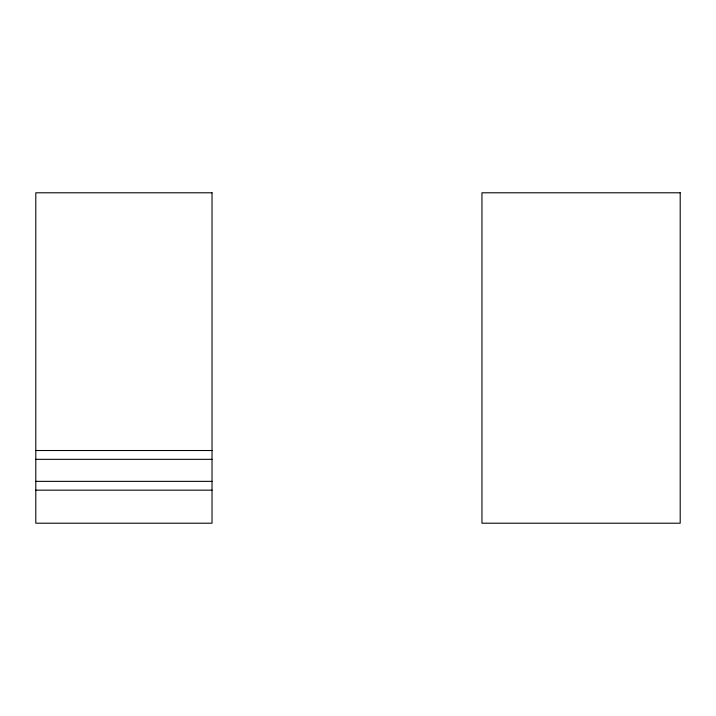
<?xml version="1.0" encoding="UTF-8"?>
<svg xmlns="http://www.w3.org/2000/svg" width="716" height="716" viewBox="0 0 716 716"><rect width="100%" height="100%" fill="white"/><g stroke="black" fill="none" stroke-linecap="round" stroke-linejoin="round"><path stroke-width="1.07" d="M35.8 450.516L212.026 450.516M35.8 459.332L212.026 459.332M35.8 481.358L212.026 481.358M35.8 490.165L212.026 490.165M212.026 192.792L35.8 192.792L35.8 523.208L212.026 523.208L212.026 192.792M680.2 192.792L481.949 192.792L481.949 523.208L680.2 523.208L680.2 192.792"/></g></svg>
